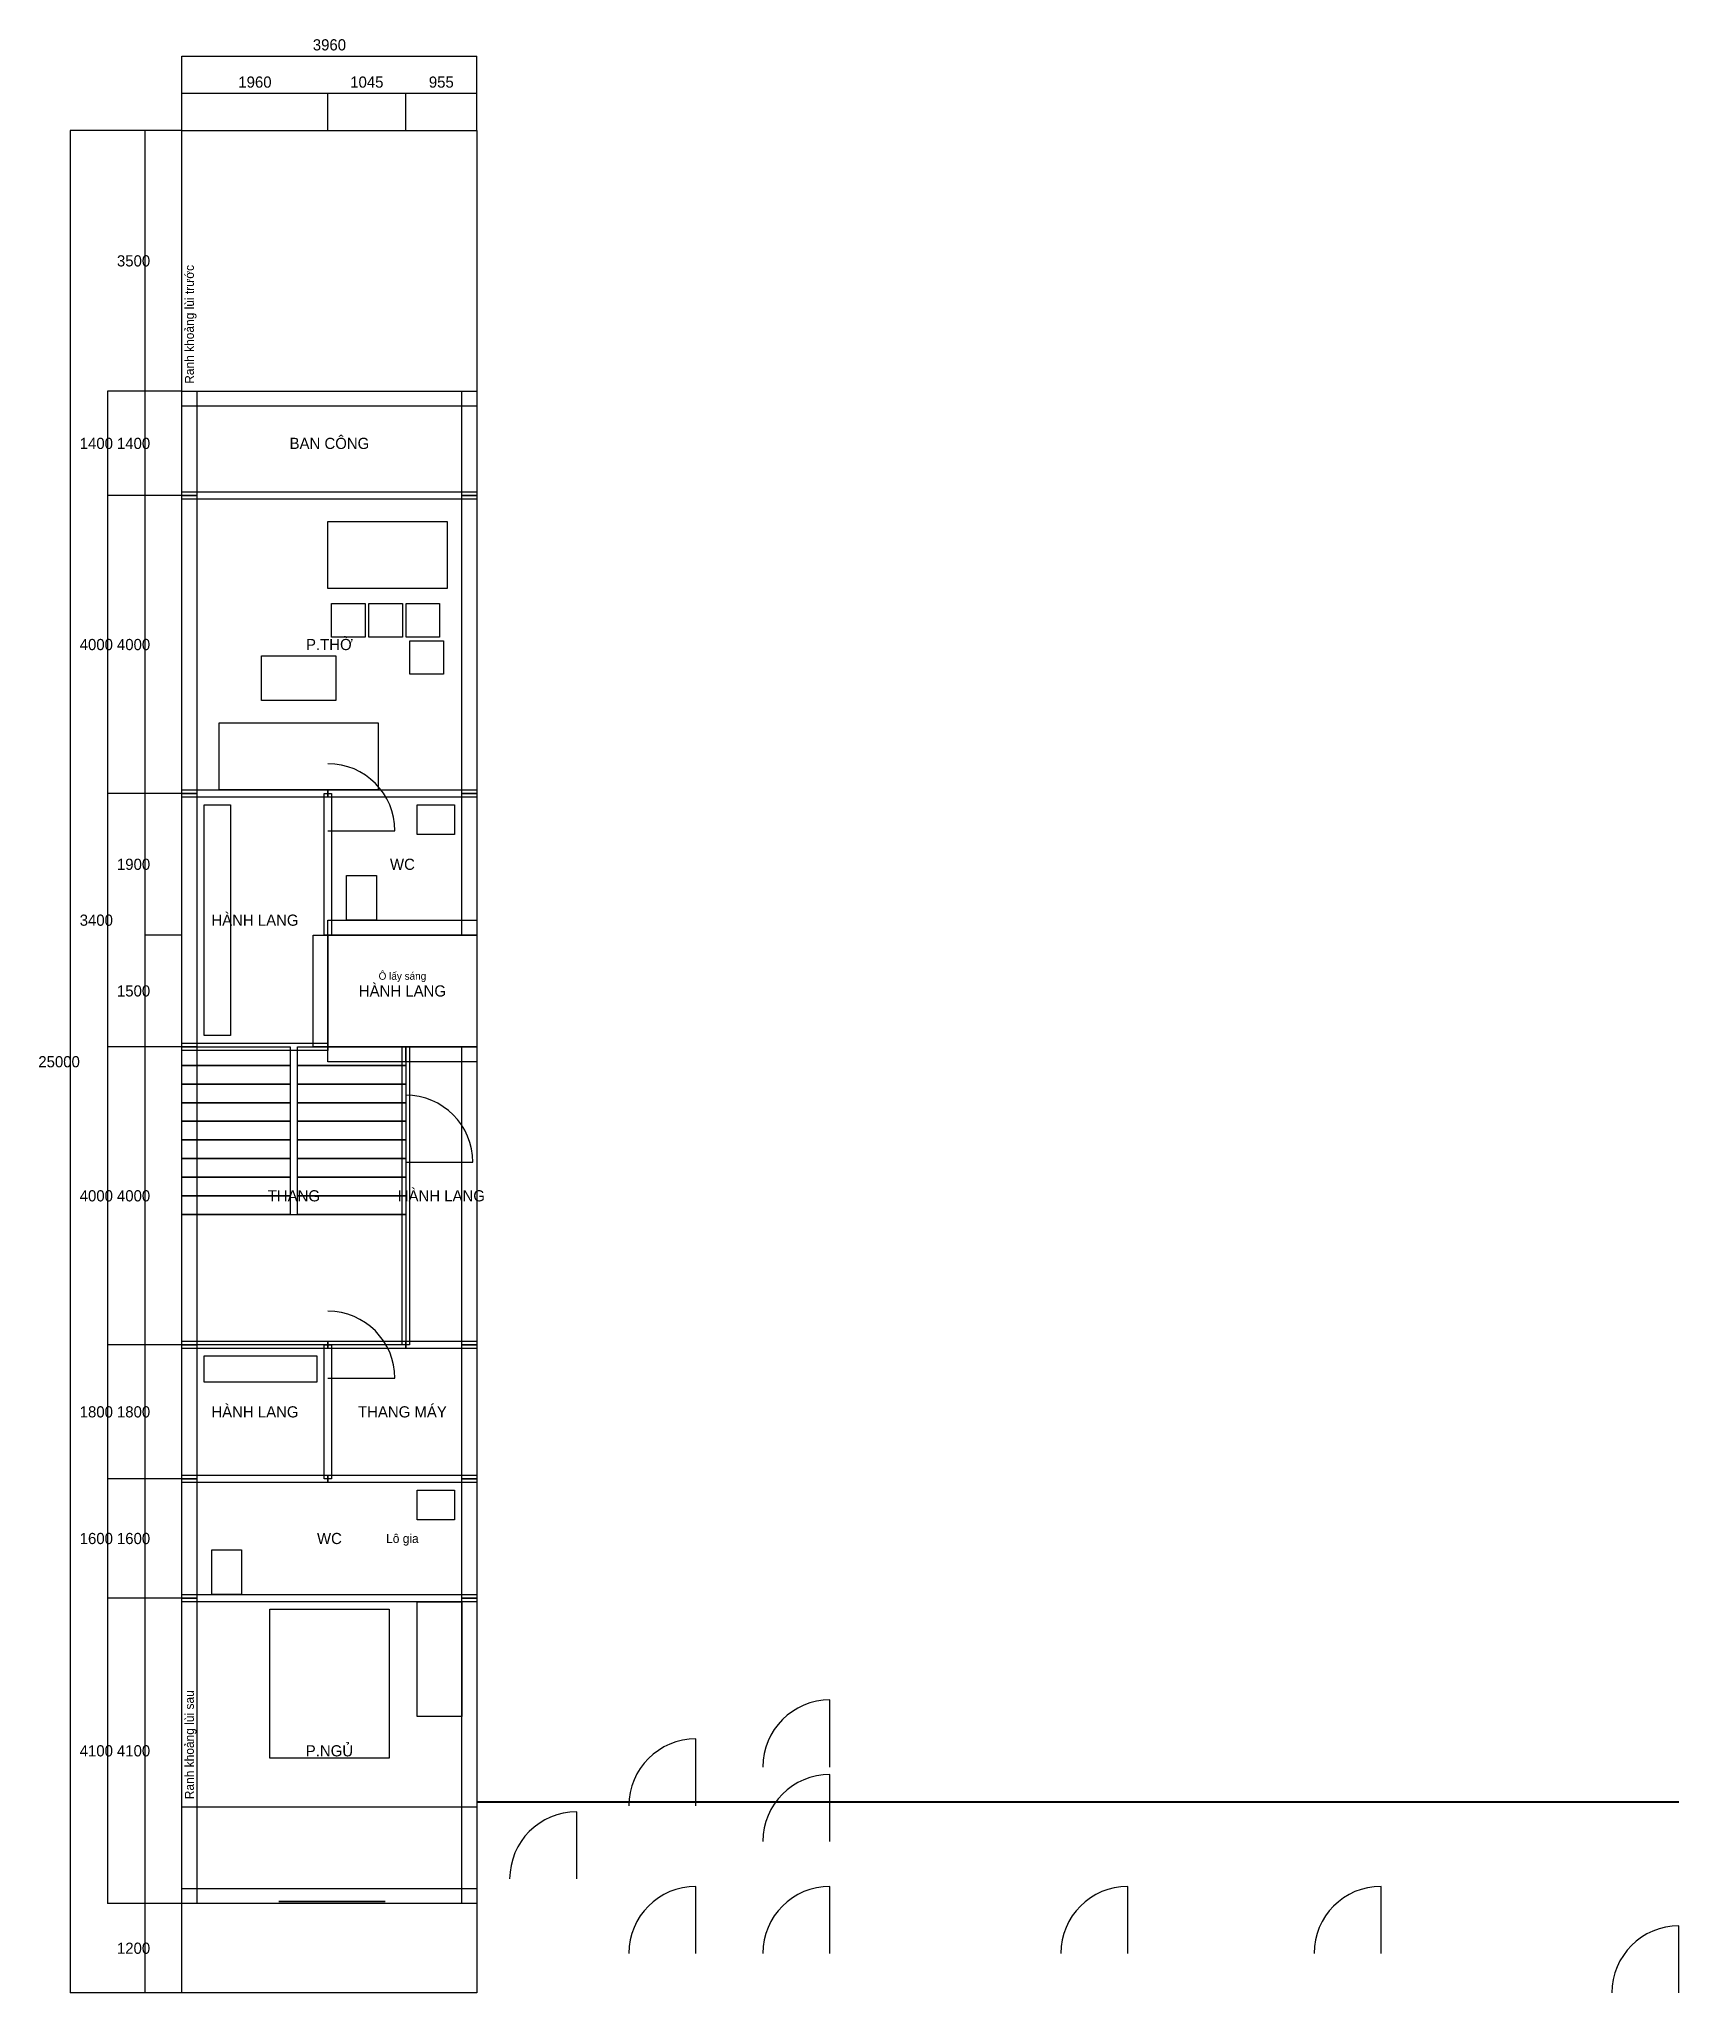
# Model space of a CAD drawing. Header units: millimetres. Extents: x -1919 to 20100, y 0 to 26227.
import ezdxf
from ezdxf.enums import TextEntityAlignment as Align

# ---------------------------------------------------------------- set-up
doc = ezdxf.new("R2010")
doc.units = ezdxf.units.MM
for name, color, linetype in [('ANNOT', 2, 'Continuous'), ('DIMS', 8, 'Continuous'), ('DOORS', 1, 'Continuous'), ('FURNITURE', 9, 'Continuous'), ('PLOT', 6, 'Continuous'), ('SETBACK', 5, 'Continuous'), ('STAIRS', 3, 'Continuous'), ('TEXT', 2, 'Continuous'), ('VOIDS', 4, 'Continuous'), ('WALLS', 7, 'Continuous'), ('WINDOWS', 5, 'Continuous')]:
    doc.layers.add(name, color=color, linetype=linetype)

msp = doc.modelspace()

# ---------------------------------------------------------------- linework, layer by layer
at = {"layer": 'DIMS'}
for p, q in [((0, 26000), (3960, 26000)), ((0, 25000), (0, 26000)), ((3960, 25000), (3960, 26000)), ((0, 25500), (3960, 25500)), ((0, 25000), (0, 25500)), ((1960, 25000), (1960, 25500)), ((3005, 25000), (3005, 25500)), ((3960, 25000), (3960, 25500)), ((-1500, 25000), (-1500, 0)), ((0, 25000), (-1500, 25000)), ((-500, 25000), (-500, 0)), ((0, 25000), (-500, 25000)), ((-1000, 21500), (-1000, 1200)), ((0, 21500), (-1000, 21500)), ((0, 21500), (-500, 21500)), ((0, 20100), (-1000, 20100)), ((0, 20100), (-500, 20100)), ((0, 16100), (-1000, 16100)), ((0, 16100), (-500, 16100)), ((0, 14200), (-500, 14200)), ((0, 12700), (-1000, 12700)), ((0, 12700), (-500, 12700)), ((0, 8700), (-1000, 8700)), ((0, 8700), (-500, 8700)), ((0, 6900), (-1000, 6900)), ((0, 6900), (-500, 6900)), ((0, 5300), (-1000, 5300)), ((0, 5300), (-500, 5300)), ((0, 1200), (-1000, 1200)), ((0, 1200), (-500, 1200)), ((0, 0), (-1500, 0)), ((0, 0), (-500, 0))]:
    msp.add_line(p, q, dxfattribs=at)
at = {"layer": 'DOORS'}
for p, q in [((1960, 15600), (2860, 15600)), ((3005, 11150), (3905, 11150)), ((1960, 8250), (2860, 8250)), ((8700, 3032.5), (8700, 3932.5)), ((6900, 2510), (6900, 3410)), ((8700, 2032.5), (8700, 2932.5)), ((5300, 1530), (5300, 2430)), ((6900, 530), (6900, 1430)), ((8700, 530), (8700, 1430)), ((12700, 530), (12700, 1430)), ((16100, 530), (16100, 1430)), ((20100, 0), (20100, 900))]:
    msp.add_line(p, q, dxfattribs=at)
for centre, start, end in [((1960, 15600), 0, 90), ((3005, 11150), 0, 90), ((1960, 8250), 0, 90), ((8700, 3032.5), 90, 180), ((6900, 2510), 90, 180), ((8700, 2032.5), 90, 180), ((5300, 1530), 90, 180), ((6900, 530), 90, 180), ((8700, 530), 90, 180), ((12700, 530), 90, 180), ((16100, 530), 90, 180), ((20100, 0), 90, 180)]:
    msp.add_arc(centre, 900, start, end, dxfattribs=at)
at = {"layer": 'FURNITURE'}
for points in [[(1960, 19750), (3560, 19750), (3560, 18850), (1960, 18850)], [(2010, 18650), (2460, 18650), (2460, 18200), (2010, 18200)], [(2510, 18650), (2960, 18650), (2960, 18200), (2510, 18200)], [(3010, 18650), (3460, 18650), (3460, 18200), (3010, 18200)], [(3060, 18150), (3510, 18150), (3510, 17700), (3060, 17700)], [(1068, 17950), (2068, 17950), (2068, 17350), (1068, 17350)], [(500, 17050), (2636, 17050), (2636, 16150), (500, 16150)], [(300, 15950), (650, 15950), (650, 12850), (300, 12850)], [(3160, 15950), (3660, 15950), (3660, 15550), (3160, 15550)], [(2210, 15000), (2610, 15000), (2610, 14400), (2210, 14400)], [(300, 8550), (1810, 8550), (1810, 8200), (300, 8200)], [(3160, 6750), (3660, 6750), (3660, 6350), (3160, 6350)], [(400, 5950), (800, 5950), (800, 5350), (400, 5350)], [(3160, 5250), (3760, 5250), (3760, 3710), (3160, 3710)], [(1180, 5150), (2780, 5150), (2780, 3150), (1180, 3150)]]:
    msp.add_lwpolyline(points, close=True, dxfattribs=at)
at = {"layer": 'PLOT'}
msp.add_lwpolyline([(0, 25000), (3960, 25000), (3960, 0), (0, 0)], close=True, dxfattribs=at)
at = {"layer": 'SETBACK'}
for p, q in [((0, 21500), (3960, 21500)), ((0, 2500), (3960, 2500))]:
    msp.add_line(p, q, dxfattribs=at)
at = {"layer": 'STAIRS'}
for points in [[(0, 12700), (1452.5, 12700), (1452.5, 12450), (0, 12450)], [(1552.5, 12700), (3005, 12700), (3005, 12450), (1552.5, 12450)], [(0, 12450), (1452.5, 12450), (1452.5, 12200), (0, 12200)], [(1552.5, 12450), (3005, 12450), (3005, 12200), (1552.5, 12200)], [(0, 12200), (1452.5, 12200), (1452.5, 11950), (0, 11950)], [(1552.5, 12200), (3005, 12200), (3005, 11950), (1552.5, 11950)], [(0, 11950), (1452.5, 11950), (1452.5, 11700), (0, 11700)], [(1552.5, 11950), (3005, 11950), (3005, 11700), (1552.5, 11700)], [(0, 11700), (1452.5, 11700), (1452.5, 11450), (0, 11450)], [(1552.5, 11700), (3005, 11700), (3005, 11450), (1552.5, 11450)], [(0, 11450), (1452.5, 11450), (1452.5, 11200), (0, 11200)], [(1552.5, 11450), (3005, 11450), (3005, 11200), (1552.5, 11200)], [(0, 11200), (1452.5, 11200), (1452.5, 10950), (0, 10950)], [(1552.5, 11200), (3005, 11200), (3005, 10950), (1552.5, 10950)], [(0, 10950), (1452.5, 10950), (1452.5, 10700), (0, 10700)], [(1552.5, 10950), (3005, 10950), (3005, 10700), (1552.5, 10700)], [(0, 10700), (1452.5, 10700), (1452.5, 10450), (0, 10450)], [(1552.5, 10700), (3005, 10700), (3005, 10450), (1552.5, 10450)], [(0, 10450), (3005, 10450), (3005, 8700), (0, 8700)]]:
    msp.add_lwpolyline(points, close=True, dxfattribs=at)
at = {"layer": 'VOIDS'}
msp.add_lwpolyline([(1960, 14200), (3960, 14200), (3960, 12700), (1960, 12700)], close=True, dxfattribs=at)
at = {"layer": 'WALLS'}
for points in [[(0, 21500), (200, 21500), (200, 20100), (0, 20100)], [(0, 21500), (3960, 21500), (3960, 21300), (0, 21300)], [(3760, 21500), (3960, 21500), (3960, 20100), (3760, 20100)], [(0, 20150), (3960, 20150), (3960, 20050), (0, 20050)], [(0, 20100), (200, 20100), (200, 16100), (0, 16100)], [(3760, 20100), (3960, 20100), (3960, 16100), (3760, 16100)], [(0, 16150), (1960, 16150), (1960, 16050), (0, 16050)], [(0, 16100), (200, 16100), (200, 12700), (0, 12700)], [(1910, 16100), (2010, 16100), (2010, 14200), (1910, 14200)], [(1960, 16150), (3960, 16150), (3960, 16050), (1960, 16050)], [(3760, 16100), (3960, 16100), (3960, 14200), (3760, 14200)], [(1760, 14200), (1960, 14200), (1960, 12700), (1760, 12700)], [(1960, 14400), (3960, 14400), (3960, 14200), (1960, 14200)], [(0, 12750), (1960, 12750), (1960, 12650), (0, 12650)], [(0, 12700), (200, 12700), (200, 8700), (0, 8700)], [(1960, 12700), (3005, 12700), (3005, 12500), (1960, 12500)], [(2955, 12700), (3055, 12700), (3055, 8700), (2955, 8700)], [(3005, 12700), (3960, 12700), (3960, 12500), (3005, 12500)], [(3760, 12700), (3960, 12700), (3960, 8700), (3760, 8700)], [(0, 8750), (1960, 8750), (1960, 8650), (0, 8650)], [(0, 8700), (200, 8700), (200, 6900), (0, 6900)], [(1910, 8700), (2010, 8700), (2010, 6900), (1910, 6900)], [(1960, 8750), (3005, 8750), (3005, 8650), (1960, 8650)], [(3005, 8750), (3960, 8750), (3960, 8650), (3005, 8650)], [(3760, 8700), (3960, 8700), (3960, 6900), (3760, 6900)], [(0, 6950), (1960, 6950), (1960, 6850), (0, 6850)], [(0, 6900), (200, 6900), (200, 5300), (0, 5300)], [(1960, 6950), (3960, 6950), (3960, 6850), (1960, 6850)], [(3760, 6900), (3960, 6900), (3960, 5300), (3760, 5300)], [(0, 5350), (3960, 5350), (3960, 5250), (0, 5250)], [(0, 5300), (200, 5300), (200, 1200), (0, 1200)], [(3760, 5300), (3960, 5300), (3960, 1200), (3760, 1200)], [(0, 1400), (3960, 1400), (3960, 1200), (0, 1200)]]:
    msp.add_lwpolyline(points, close=True, dxfattribs=at)
at = {"layer": 'WINDOWS'}
for p, q in [((20100, 2563), (3960, 2563)), ((20100, 2560), (3960, 2560)), ((20100, 2557), (3960, 2557)), ((1300, 1233), (2730, 1233)), ((1300, 1230), (2730, 1230)), ((1300, 1227), (2730, 1227))]:
    msp.add_line(p, q, dxfattribs=at)

# ---------------------------------------------------------------- texts
at = {"layer": 'ANNOT'}
msp.add_text('Lô gia', height=120, dxfattribs=at).set_placement((2960, 6100), align=Align.MIDDLE_CENTER)
at = {"layer": 'DIMS'}
for s, p in [('3960', (1980, 26150)), ('1960', (980, 25650)), ('1045', (2482.5, 25650)), ('955', (3482.5, 25650)), ('3500', (-650, 23250)), ('1400', (-1150, 20800)), ('1400', (-650, 20800)), ('4000', (-1150, 18100)), ('4000', (-650, 18100)), ('1900', (-650, 15150)), ('3400', (-1150, 14400)), ('1500', (-650, 13450)), ('25000', (-1650, 12500)), ('4000', (-1150, 10700)), ('4000', (-650, 10700)), ('1800', (-1150, 7800)), ('1800', (-650, 7800)), ('1600', (-1150, 6100)), ('1600', (-650, 6100)), ('4100', (-1150, 3250)), ('4100', (-650, 3250)), ('1200', (-650, 600))]:
    msp.add_text(s, height=150, dxfattribs=at).set_placement(p, align=Align.MIDDLE_CENTER)
at = {"layer": 'SETBACK'}
for s, p in [('Ranh khoảng lùi trước', (100, 21600)), ('Ranh khoảng lùi sau', (100, 2600))]:
    msp.add_text(s, height=120, rotation=90, dxfattribs=at).set_placement(p, align=Align.MIDDLE_LEFT)
at = {"layer": 'TEXT'}
for s, p in [('BAN CÔNG', (1980, 20800)), ('P.THỜ', (1980, 18100)), ('WC', (2960, 15150)), ('HÀNH LANG', (980, 14400)), ('THANG', (1502.5, 10700)), ('HÀNH LANG', (3482.5, 10700)), ('HÀNH LANG', (980, 7800)), ('THANG MÁY', (2960, 7800)), ('WC', (1980, 6100)), ('P.NGỦ', (1980, 3250))]:
    msp.add_text(s, height=150, dxfattribs=at).set_placement(p, align=Align.MIDDLE_CENTER)
at = {"layer": 'VOIDS'}
for s, height, p in [('Ô lấy sáng', 100, (2960, 13650)), ('HÀNH LANG', 150, (2960, 13450))]:
    msp.add_text(s, height=height, dxfattribs=at).set_placement(p, align=Align.MIDDLE_CENTER)

doc.saveas('drawing.dxf')
